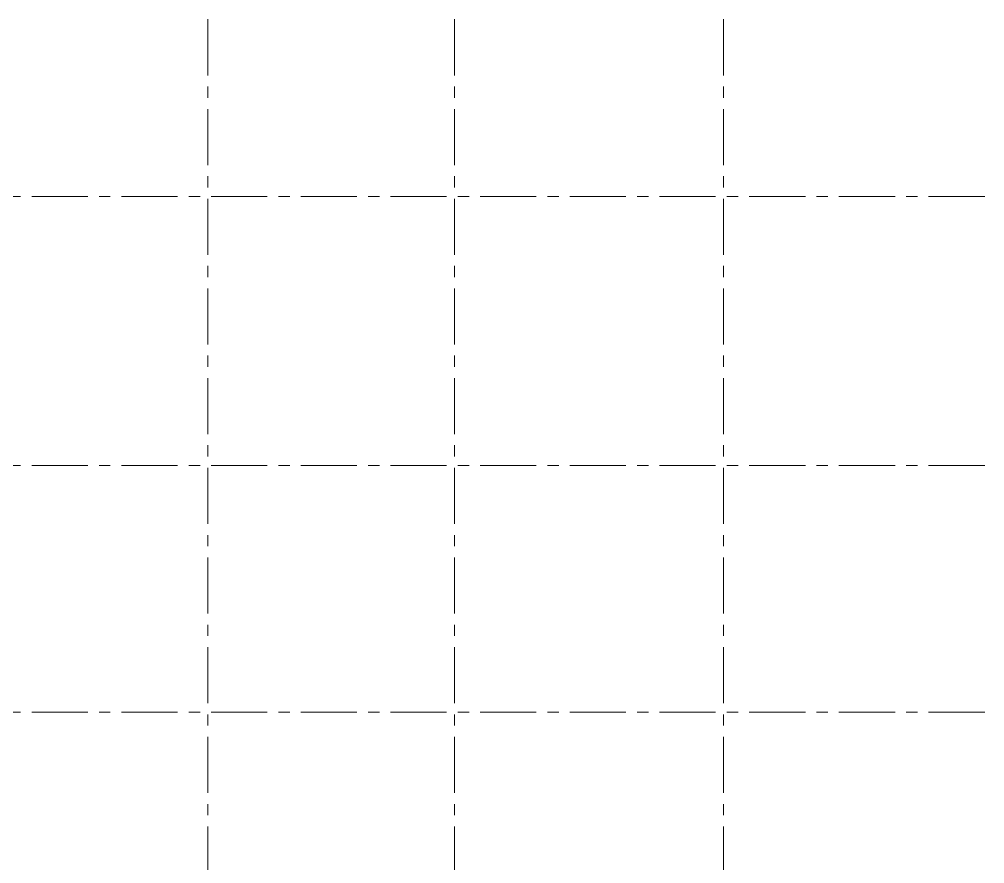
# Model space of a CAD drawing. Header units: metres. Extents: x 319894 to 3389272, y 120 to 6136017.
# Drawn here: x 321651.53 to 321673.06, y 3068021.57 to 3068040.4 of the extents above; entities that cross this region are included whole.
import ezdxf

# ---------------------------------------------------------------- set-up
doc = ezdxf.new("R2010")
doc.units = ezdxf.units.M
doc.header["$MEASUREMENT"] = 0
doc.linetypes.add('CENTER', pattern=[2, 1.25, -0.25, 0.25, -0.25])
doc.linetypes.add('HIDDEN', pattern=[0.375, 0.25, -0.125])
doc.layers.add('centerline', color=255, linetype='HIDDEN', lineweight=5)
doc.layers.add('wall', color=4, linetype='Continuous', lineweight=30)

# ---------------------------------------------------------------- blocks, each defined once
blk = doc.blocks.new('FINAL GRIDTOP FLOOR')
at = {"layer": 'centerline', "linetype": 'CENTER'}
for p, q in [((322215.75, 3068092.516), (322215.75, 3068054.857)), ((322215.75, 3068092.516), (322215.75, 3068054.857)), ((322221.25, 3068092.516), (322221.25, 3068054.857)), ((322221.25, 3068092.516), (322221.25, 3068054.857)), ((322221.25, 3068092.516), (322221.25, 3068054.857)), ((322221.25, 3068092.516), (322221.25, 3068054.857)), ((322227.25, 3068092.516), (322227.25, 3068054.857)), ((322227.25, 3068092.516), (322227.25, 3068054.857)), ((322227.25, 3068092.516), (322227.25, 3068054.857)), ((322227.25, 3068092.516), (322227.25, 3068054.857)), ((322233.073, 3068088.566), (322185.967, 3068088.566)), ((322233.073, 3068082.566), (322185.967, 3068082.566)), ((322233.073, 3068077.066), (322185.967, 3068077.066))]:
    blk.add_line(p, q, dxfattribs=at)

msp = doc.modelspace()

# ---------------------------------------------------------------- block references
at = {"layer": 'wall'}
msp.add_blockref('FINAL GRIDTOP FLOOR', (-560.016, -52.112), dxfattribs=at)

doc.saveas('drawing.dxf')
